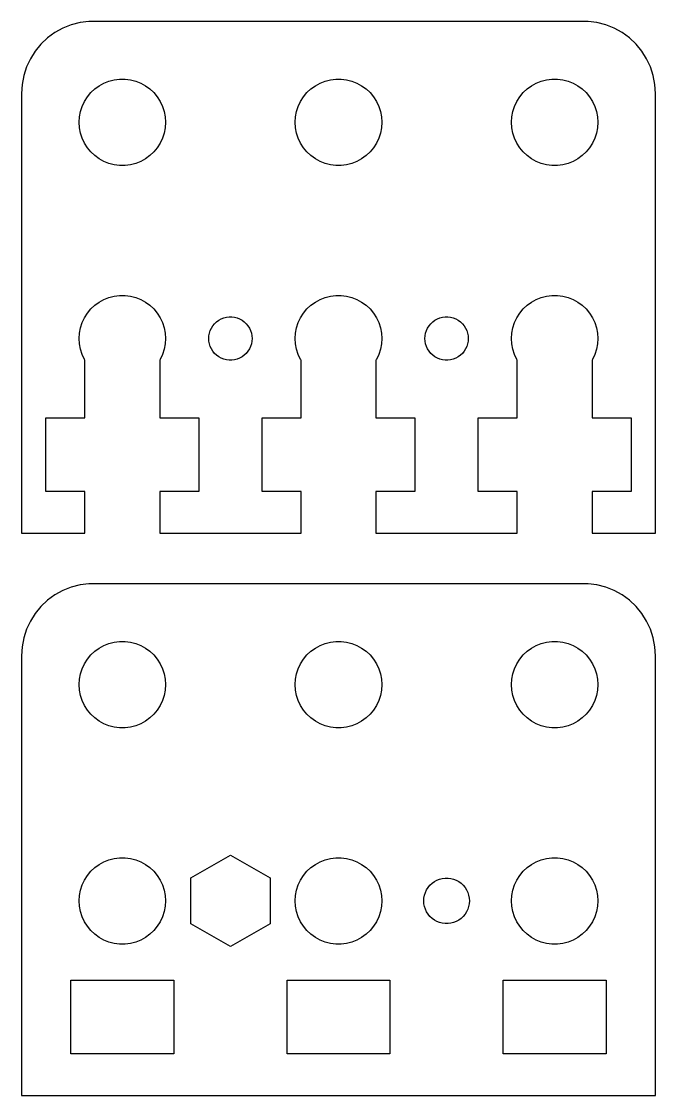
# Model space of a CAD drawing. Header units: metres. Extents: x -22 to 22, y 0 to 152.
# Drawn here: x -22 to 22, y 0 to 74.5 of the extents above; entities that cross this region are included whole.
import ezdxf

# ---------------------------------------------------------------- set-up
doc = ezdxf.new("R2010")
doc.units = ezdxf.units.M

msp = doc.modelspace()

# ---------------------------------------------------------------- linework, layer by layer
for p, q in [((-19.1289, 74.0241), (-19.6791, 73.7216)), ((-18.5451, 74.2553), (-19.1289, 74.0241)), ((-17.9369, 74.4114), (-18.5451, 74.2553)), ((-17.3139, 74.4901), (-17.9369, 74.4114)), ((17.3139, 74.4901), (-17.3139, 74.4901)), ((17.9369, 74.4114), (17.3139, 74.4901)), ((18.5451, 74.2553), (17.9369, 74.4114)), ((19.1289, 74.0241), (18.5451, 74.2553)), ((19.6791, 73.7216), (19.1289, 74.0241)), ((-20.1871, 73.3526), (-20.6448, 72.9227)), ((-19.6791, 73.7216), (-20.1871, 73.3526)), ((20.1871, 73.3526), (19.6791, 73.7216)), ((20.6448, 72.9227), (20.1871, 73.3526)), ((-21.0451, 72.4389), (-21.3815, 71.9088)), ((-20.6448, 72.9227), (-21.0451, 72.4389)), ((21.0451, 72.4389), (20.6448, 72.9227)), ((21.3815, 71.9088), (21.0451, 72.4389)), ((-21.3815, 71.9088), (-21.6489, 71.3406)), ((21.6489, 71.3406), (21.3815, 71.9088)), ((-21.6489, 71.3406), (-21.8429, 70.7434)), ((21.8429, 70.7434), (21.6489, 71.3406)), ((-21.9606, 70.1267), (-22, 69.5)), ((-21.8429, 70.7434), (-21.9606, 70.1267)), ((-16.9123, 69.8115), (-16.6075, 70.033)), ((-16.6075, 70.033), (-16.2773, 70.2145)), ((-16.2773, 70.2145), (-15.927, 70.3532)), ((-15.927, 70.3532), (-15.5621, 70.4469)), ((-15.5621, 70.4469), (-15.1884, 70.4941)), ((-15.1884, 70.4941), (-14.8116, 70.4941)), ((-14.8116, 70.4941), (-14.4379, 70.4469)), ((-14.4379, 70.4469), (-14.0729, 70.3532)), ((-14.0729, 70.3532), (-13.7227, 70.2145)), ((-13.7227, 70.2145), (-13.3925, 70.033)), ((-13.3925, 70.033), (-13.0877, 69.8115)), ((-1.91226, 69.8115), (-1.60747, 70.033)), ((-1.60747, 70.033), (-1.27733, 70.2145)), ((-1.27733, 70.2145), (-0.92705, 70.3532)), ((-0.92705, 70.3532), (-0.56213, 70.4469)), ((-0.56213, 70.4469), (-0.18837, 70.4941)), ((-0.18837, 70.4941), (0.18837, 70.4941)), ((0.18837, 70.4941), (0.56213, 70.4469)), ((0.56213, 70.4469), (0.92705, 70.3532)), ((0.92705, 70.3532), (1.27733, 70.2145)), ((1.27733, 70.2145), (1.60747, 70.033)), ((1.60747, 70.033), (1.91226, 69.8115)), ((13.0877, 69.8115), (13.3925, 70.033)), ((13.3925, 70.033), (13.7227, 70.2145)), ((13.7227, 70.2145), (14.0729, 70.3532)), ((14.0729, 70.3532), (14.4379, 70.4469)), ((14.4379, 70.4469), (14.8116, 70.4941)), ((14.8116, 70.4941), (15.1884, 70.4941)), ((15.1884, 70.4941), (15.5621, 70.4469)), ((15.5621, 70.4469), (15.927, 70.3532)), ((15.927, 70.3532), (16.2773, 70.2145)), ((16.2773, 70.2145), (16.6075, 70.033)), ((16.6075, 70.033), (16.9123, 69.8115)), ((21.9606, 70.1267), (21.8429, 70.7434)), ((22, 69.5), (21.9606, 70.1267)), ((-22, 69.5), (-22, 39)), ((-17.427, 69.2634), (-17.1869, 69.5536)), ((-17.1869, 69.5536), (-16.9123, 69.8115)), ((-13.0877, 69.8115), (-12.8131, 69.5536)), ((-12.8131, 69.5536), (-12.5729, 69.2634)), ((-2.42705, 69.2634), (-2.1869, 69.5536)), ((-2.1869, 69.5536), (-1.91226, 69.8115)), ((1.91226, 69.8115), (2.1869, 69.5536)), ((2.1869, 69.5536), (2.42705, 69.2634)), ((12.5729, 69.2634), (12.8131, 69.5536)), ((12.8131, 69.5536), (13.0877, 69.8115)), ((16.9123, 69.8115), (17.1869, 69.5536)), ((17.1869, 69.5536), (17.427, 69.2634)), ((22, 39), (22, 69.5)), ((-17.9057, 68.2461), (-17.7893, 68.6044)), ((-17.7893, 68.6044), (-17.6289, 68.9453)), ((-17.6289, 68.9453), (-17.427, 69.2634)), ((-12.5729, 69.2634), (-12.3711, 68.9453)), ((-12.3711, 68.9453), (-12.2107, 68.6044)), ((-12.2107, 68.6044), (-12.0942, 68.2461)), ((-2.90575, 68.2461), (-2.78932, 68.6044)), ((-2.78932, 68.6044), (-2.62891, 68.9453)), ((-2.62891, 68.9453), (-2.42705, 69.2634)), ((2.42705, 69.2634), (2.62891, 68.9453)), ((2.62891, 68.9453), (2.78932, 68.6044)), ((2.78932, 68.6044), (2.90575, 68.2461)), ((12.0942, 68.2461), (12.2107, 68.6044)), ((12.2107, 68.6044), (12.3711, 68.9453)), ((12.3711, 68.9453), (12.5729, 69.2634)), ((17.427, 69.2634), (17.6289, 68.9453)), ((17.6289, 68.9453), (17.7893, 68.6044)), ((17.7893, 68.6044), (17.9057, 68.2461)), ((-18, 67.5), (-17.9763, 67.876)), ((-17.9763, 67.876), (-17.9057, 68.2461)), ((-12.0942, 68.2461), (-12.0237, 67.876)), ((-12.0237, 67.876), (-12, 67.5)), ((-3, 67.5), (-2.97633, 67.876)), ((-2.97633, 67.876), (-2.90575, 68.2461)), ((2.90575, 68.2461), (2.97633, 67.876)), ((2.97633, 67.876), (3, 67.5)), ((12, 67.5), (12.0237, 67.876)), ((12.0237, 67.876), (12.0942, 68.2461)), ((17.9057, 68.2461), (17.9763, 67.876)), ((17.9763, 67.876), (18, 67.5)), ((-17.9763, 67.124), (-18, 67.5)), ((-17.9057, 66.7539), (-17.9763, 67.124)), ((-12.0237, 67.124), (-12.0942, 66.7539)), ((-12, 67.5), (-12.0237, 67.124)), ((-2.97633, 67.124), (-3, 67.5)), ((-2.90575, 66.7539), (-2.97633, 67.124)), ((2.97633, 67.124), (2.90575, 66.7539)), ((3, 67.5), (2.97633, 67.124)), ((12.0237, 67.124), (12, 67.5)), ((12.0942, 66.7539), (12.0237, 67.124)), ((17.9763, 67.124), (17.9057, 66.7539)), ((18, 67.5), (17.9763, 67.124)), ((-17.7893, 66.3956), (-17.9057, 66.7539)), ((-17.6289, 66.0547), (-17.7893, 66.3956)), ((-12.2107, 66.3956), (-12.3711, 66.0547)), ((-12.0942, 66.7539), (-12.2107, 66.3956)), ((-2.78932, 66.3956), (-2.90575, 66.7539)), ((-2.62891, 66.0547), (-2.78932, 66.3956)), ((2.78932, 66.3956), (2.62891, 66.0547)), ((2.90575, 66.7539), (2.78932, 66.3956)), ((12.2107, 66.3956), (12.0942, 66.7539)), ((12.3711, 66.0547), (12.2107, 66.3956)), ((17.7893, 66.3956), (17.6289, 66.0547)), ((17.9057, 66.7539), (17.7893, 66.3956)), ((-17.427, 65.7366), (-17.6289, 66.0547)), ((-17.1869, 65.4464), (-17.427, 65.7366)), ((-12.5729, 65.7366), (-12.8131, 65.4464)), ((-12.3711, 66.0547), (-12.5729, 65.7366)), ((-2.42705, 65.7366), (-2.62891, 66.0547)), ((-2.1869, 65.4464), (-2.42705, 65.7366)), ((2.42705, 65.7366), (2.1869, 65.4464)), ((2.62891, 66.0547), (2.42705, 65.7366)), ((12.5729, 65.7366), (12.3711, 66.0547)), ((12.8131, 65.4464), (12.5729, 65.7366)), ((17.427, 65.7366), (17.1869, 65.4464)), ((17.6289, 66.0547), (17.427, 65.7366)), ((-16.9123, 65.1884), (-17.1869, 65.4464)), ((-16.6075, 64.967), (-16.9123, 65.1884)), ((-16.2773, 64.7855), (-16.6075, 64.967)), ((-13.3925, 64.967), (-13.7227, 64.7855)), ((-13.0877, 65.1884), (-13.3925, 64.967)), ((-12.8131, 65.4464), (-13.0877, 65.1884)), ((-1.91226, 65.1884), (-2.1869, 65.4464)), ((-1.60747, 64.967), (-1.91226, 65.1884)), ((-1.27733, 64.7855), (-1.60747, 64.967)), ((1.60747, 64.967), (1.27733, 64.7855)), ((1.91226, 65.1884), (1.60747, 64.967)), ((2.1869, 65.4464), (1.91226, 65.1884)), ((13.0877, 65.1884), (12.8131, 65.4464)), ((13.3925, 64.967), (13.0877, 65.1884)), ((13.7227, 64.7855), (13.3925, 64.967)), ((16.6075, 64.967), (16.2773, 64.7855)), ((16.9123, 65.1884), (16.6075, 64.967)), ((17.1869, 65.4464), (16.9123, 65.1884)), ((-15.927, 64.6468), (-16.2773, 64.7855)), ((-15.5621, 64.5531), (-15.927, 64.6468)), ((-15.1884, 64.5059), (-15.5621, 64.5531)), ((-14.8116, 64.5059), (-15.1884, 64.5059)), ((-14.4379, 64.5531), (-14.8116, 64.5059)), ((-14.0729, 64.6468), (-14.4379, 64.5531)), ((-13.7227, 64.7855), (-14.0729, 64.6468)), ((-0.92705, 64.6468), (-1.27733, 64.7855)), ((-0.56213, 64.5531), (-0.92705, 64.6468)), ((-0.18837, 64.5059), (-0.56213, 64.5531)), ((0.18837, 64.5059), (-0.18837, 64.5059)), ((0.56213, 64.5531), (0.18837, 64.5059)), ((0.92705, 64.6468), (0.56213, 64.5531)), ((1.27733, 64.7855), (0.92705, 64.6468)), ((14.0729, 64.6468), (13.7227, 64.7855)), ((14.4379, 64.5531), (14.0729, 64.6468)), ((14.8116, 64.5059), (14.4379, 64.5531)), ((15.1884, 64.5059), (14.8116, 64.5059)), ((15.5621, 64.5531), (15.1884, 64.5059)), ((15.927, 64.6468), (15.5621, 64.5531)), ((16.2773, 64.7855), (15.927, 64.6468)), ((-16.6075, 55.033), (-16.2773, 55.2145)), ((-16.2773, 55.2145), (-15.927, 55.3532)), ((-15.927, 55.3532), (-15.5621, 55.4469)), ((-15.5621, 55.4469), (-15.1884, 55.4941)), ((-15.1884, 55.4941), (-14.8116, 55.4941)), ((-14.8116, 55.4941), (-14.4379, 55.4469)), ((-14.4379, 55.4469), (-14.0729, 55.3532)), ((-14.0729, 55.3532), (-13.7227, 55.2145)), ((-13.7227, 55.2145), (-13.3925, 55.033)), ((-1.60747, 55.033), (-1.27733, 55.2145)), ((-1.27733, 55.2145), (-0.92705, 55.3532)), ((-0.92705, 55.3532), (-0.56213, 55.4469)), ((-0.56213, 55.4469), (-0.18837, 55.4941)), ((-0.18837, 55.4941), (0.18837, 55.4941)), ((0.18837, 55.4941), (0.56213, 55.4469)), ((0.56213, 55.4469), (0.92705, 55.3532)), ((0.92705, 55.3532), (1.27733, 55.2145)), ((1.27733, 55.2145), (1.60747, 55.033)), ((13.3925, 55.033), (13.7227, 55.2145)), ((13.7227, 55.2145), (14.0729, 55.3532)), ((14.0729, 55.3532), (14.4379, 55.4469)), ((14.4379, 55.4469), (14.8116, 55.4941)), ((14.8116, 55.4941), (15.1884, 55.4941)), ((15.1884, 55.4941), (15.5621, 55.4469)), ((15.5621, 55.4469), (15.927, 55.3532)), ((15.927, 55.3532), (16.2773, 55.2145)), ((16.2773, 55.2145), (16.6075, 55.033)), ((-17.427, 54.2634), (-17.1869, 54.5536)), ((-17.1869, 54.5536), (-16.9123, 54.8115)), ((-16.9123, 54.8115), (-16.6075, 55.033)), ((-13.3925, 55.033), (-13.0877, 54.8115)), ((-13.0877, 54.8115), (-12.8131, 54.5536)), ((-12.8131, 54.5536), (-12.5729, 54.2634)), ((-2.42705, 54.2634), (-2.1869, 54.5536)), ((-2.1869, 54.5536), (-1.91226, 54.8115)), ((-1.91226, 54.8115), (-1.60747, 55.033)), ((1.60747, 55.033), (1.91226, 54.8115)), ((1.91226, 54.8115), (2.1869, 54.5536)), ((2.1869, 54.5536), (2.42705, 54.2634)), ((12.5729, 54.2634), (12.8131, 54.5536)), ((12.8131, 54.5536), (13.0877, 54.8115)), ((13.0877, 54.8115), (13.3925, 55.033)), ((16.6075, 55.033), (16.9123, 54.8115)), ((16.9123, 54.8115), (17.1869, 54.5536)), ((17.1869, 54.5536), (17.427, 54.2634)), ((-17.7893, 53.6044), (-17.6289, 53.9453)), ((-17.6289, 53.9453), (-17.427, 54.2634)), ((-12.5729, 54.2634), (-12.3711, 53.9453)), ((-12.3711, 53.9453), (-12.2107, 53.6044)), ((-8.59344, 53.5268), (-8.45613, 53.6558)), ((-8.45613, 53.6558), (-8.30373, 53.7665)), ((-8.30373, 53.7665), (-8.13866, 53.8572)), ((-8.13866, 53.8572), (-7.96352, 53.9266)), ((-7.96352, 53.9266), (-7.78107, 53.9734)), ((-7.78107, 53.9734), (-7.59418, 53.997)), ((-7.59418, 53.997), (-7.40581, 53.997)), ((-7.40581, 53.997), (-7.21892, 53.9734)), ((-7.21892, 53.9734), (-7.03647, 53.9266)), ((-7.03647, 53.9266), (-6.86133, 53.8572)), ((-6.86133, 53.8572), (-6.69626, 53.7665)), ((-6.69626, 53.7665), (-6.54385, 53.6558)), ((-6.54385, 53.6558), (-6.40654, 53.5268)), ((-2.78932, 53.6044), (-2.62891, 53.9453)), ((-2.62891, 53.9453), (-2.42705, 54.2634)), ((2.42705, 54.2634), (2.62891, 53.9453)), ((2.62891, 53.9453), (2.78932, 53.6044)), ((6.40654, 53.5268), (6.54385, 53.6558)), ((6.54385, 53.6558), (6.69626, 53.7665)), ((6.69626, 53.7665), (6.86133, 53.8572)), ((6.86133, 53.8572), (7.03647, 53.9266)), ((7.03647, 53.9266), (7.21892, 53.9734)), ((7.21892, 53.9734), (7.40581, 53.997)), ((7.40581, 53.997), (7.59418, 53.997)), ((7.59418, 53.997), (7.78107, 53.9734)), ((7.78107, 53.9734), (7.96352, 53.9266)), ((7.96352, 53.9266), (8.13866, 53.8572)), ((8.13866, 53.8572), (8.30373, 53.7665)), ((8.30373, 53.7665), (8.45613, 53.6558)), ((8.45613, 53.6558), (8.59344, 53.5268)), ((12.2107, 53.6044), (12.3711, 53.9453)), ((12.3711, 53.9453), (12.5729, 54.2634)), ((17.427, 54.2634), (17.6289, 53.9453)), ((17.6289, 53.9453), (17.7893, 53.6044)), ((-17.9763, 52.876), (-17.9057, 53.2461)), ((-17.9057, 53.2461), (-17.7893, 53.6044)), ((-12.2107, 53.6044), (-12.0942, 53.2461)), ((-12.0942, 53.2461), (-12.0237, 52.876)), ((-8.95287, 52.873), (-8.89465, 53.0522)), ((-8.89465, 53.0522), (-8.81445, 53.2226)), ((-8.81445, 53.2226), (-8.71352, 53.3817)), ((-8.71352, 53.3817), (-8.59344, 53.5268)), ((-6.40654, 53.5268), (-6.28647, 53.3817)), ((-6.28647, 53.3817), (-6.18553, 53.2226)), ((-6.18553, 53.2226), (-6.10533, 53.0522)), ((-6.10533, 53.0522), (-6.04712, 52.873)), ((-2.97633, 52.876), (-2.90575, 53.2461)), ((-2.90575, 53.2461), (-2.78932, 53.6044)), ((2.78932, 53.6044), (2.90575, 53.2461)), ((2.90575, 53.2461), (2.97633, 52.876)), ((6.04712, 52.873), (6.10533, 53.0522)), ((6.10533, 53.0522), (6.18553, 53.2226)), ((6.18553, 53.2226), (6.28647, 53.3817)), ((6.28647, 53.3817), (6.40654, 53.5268)), ((8.59344, 53.5268), (8.71352, 53.3817)), ((8.71352, 53.3817), (8.81445, 53.2226)), ((8.81445, 53.2226), (8.89465, 53.0522)), ((8.89465, 53.0522), (8.95287, 52.873)), ((12.0237, 52.876), (12.0942, 53.2461)), ((12.0942, 53.2461), (12.2107, 53.6044)), ((17.7893, 53.6044), (17.9057, 53.2461)), ((17.9057, 53.2461), (17.9763, 52.876)), ((-18, 52.5), (-17.9763, 52.876)), ((-17.9763, 52.124), (-18, 52.5)), ((-12.0237, 52.876), (-12, 52.5)), ((-12, 52.5), (-12.0237, 52.124)), ((-9, 52.5), (-8.98816, 52.688)), ((-8.98816, 52.312), (-9, 52.5)), ((-8.98816, 52.688), (-8.95287, 52.873)), ((-8.95287, 52.127), (-8.98816, 52.312)), ((-6.04712, 52.873), (-6.01183, 52.688)), ((-6.01183, 52.312), (-6.04712, 52.127)), ((-6.01183, 52.688), (-6, 52.5)), ((-6, 52.5), (-6.01183, 52.312)), ((-3, 52.5), (-2.97633, 52.876)), ((-2.97633, 52.124), (-3, 52.5)), ((2.97633, 52.876), (3, 52.5)), ((3, 52.5), (2.97633, 52.124)), ((6, 52.5), (6.01183, 52.688)), ((6.01183, 52.312), (6, 52.5)), ((6.01183, 52.688), (6.04712, 52.873)), ((6.04712, 52.127), (6.01183, 52.312)), ((8.95287, 52.873), (8.98816, 52.688)), ((8.98816, 52.312), (8.95287, 52.127)), ((8.98816, 52.688), (9, 52.5)), ((9, 52.5), (8.98816, 52.312)), ((12, 52.5), (12.0237, 52.876)), ((12.0237, 52.124), (12, 52.5)), ((17.9763, 52.876), (18, 52.5)), ((18, 52.5), (17.9763, 52.124)), ((-17.9057, 51.7539), (-17.9763, 52.124)), ((-17.7893, 51.3956), (-17.9057, 51.7539)), ((-12.0942, 51.7539), (-12.2107, 51.3956)), ((-12.0237, 52.124), (-12.0942, 51.7539)), ((-8.89465, 51.9478), (-8.95287, 52.127)), ((-8.81445, 51.7774), (-8.89465, 51.9478)), ((-8.71352, 51.6183), (-8.81445, 51.7774)), ((-8.59344, 51.4732), (-8.71352, 51.6183)), ((-8.45613, 51.3442), (-8.59344, 51.4732)), ((-6.40654, 51.4732), (-6.54385, 51.3442)), ((-6.28647, 51.6183), (-6.40654, 51.4732)), ((-6.18553, 51.7774), (-6.28647, 51.6183)), ((-6.10533, 51.9478), (-6.18553, 51.7774)), ((-6.04712, 52.127), (-6.10533, 51.9478)), ((-2.90575, 51.7539), (-2.97633, 52.124)), ((-2.78932, 51.3956), (-2.90575, 51.7539)), ((2.90575, 51.7539), (2.78932, 51.3956)), ((2.97633, 52.124), (2.90575, 51.7539)), ((6.10533, 51.9478), (6.04712, 52.127)), ((6.18553, 51.7774), (6.10533, 51.9478)), ((6.28647, 51.6183), (6.18553, 51.7774)), ((6.40654, 51.4732), (6.28647, 51.6183)), ((6.54385, 51.3442), (6.40654, 51.4732)), ((8.59344, 51.4732), (8.45613, 51.3442)), ((8.71352, 51.6183), (8.59344, 51.4732)), ((8.81445, 51.7774), (8.71352, 51.6183)), ((8.89465, 51.9478), (8.81445, 51.7774)), ((8.95287, 52.127), (8.89465, 51.9478)), ((12.0942, 51.7539), (12.0237, 52.124)), ((12.2107, 51.3956), (12.0942, 51.7539)), ((17.9057, 51.7539), (17.7893, 51.3956)), ((17.9763, 52.124), (17.9057, 51.7539)), ((-17.6289, 51.0547), (-17.7893, 51.3956)), ((-17.5942, 51), (-17.6289, 51.0547)), ((-17.5942, 47), (-17.5942, 51)), ((-12.3711, 51.0547), (-12.4058, 51)), ((-12.4058, 51), (-12.4058, 47)), ((-12.2107, 51.3956), (-12.3711, 51.0547)), ((-8.30373, 51.2335), (-8.45613, 51.3442)), ((-8.13866, 51.1427), (-8.30373, 51.2335)), ((-7.96352, 51.0734), (-8.13866, 51.1427)), ((-7.78107, 51.0266), (-7.96352, 51.0734)), ((-7.59418, 51.0029), (-7.78107, 51.0266)), ((-7.40581, 51.0029), (-7.59418, 51.0029)), ((-7.21892, 51.0266), (-7.40581, 51.0029)), ((-7.03647, 51.0734), (-7.21892, 51.0266)), ((-6.86133, 51.1427), (-7.03647, 51.0734)), ((-6.69626, 51.2335), (-6.86133, 51.1427)), ((-6.54385, 51.3442), (-6.69626, 51.2335)), ((-2.62891, 51.0547), (-2.78932, 51.3956)), ((-2.59418, 51), (-2.62891, 51.0547)), ((-2.59418, 47), (-2.59418, 51)), ((2.62891, 51.0547), (2.59418, 51)), ((2.59418, 51), (2.59418, 47)), ((2.78932, 51.3956), (2.62891, 51.0547)), ((6.69626, 51.2335), (6.54385, 51.3442)), ((6.86133, 51.1427), (6.69626, 51.2335)), ((7.03647, 51.0734), (6.86133, 51.1427)), ((7.21892, 51.0266), (7.03647, 51.0734)), ((7.40581, 51.0029), (7.21892, 51.0266)), ((7.59418, 51.0029), (7.40581, 51.0029)), ((7.78107, 51.0266), (7.59418, 51.0029)), ((7.96352, 51.0734), (7.78107, 51.0266)), ((8.13866, 51.1427), (7.96352, 51.0734)), ((8.30373, 51.2335), (8.13866, 51.1427)), ((8.45613, 51.3442), (8.30373, 51.2335)), ((12.3711, 51.0547), (12.2107, 51.3956)), ((12.4058, 51), (12.3711, 51.0547)), ((12.4058, 47), (12.4058, 51)), ((17.6289, 51.0547), (17.5942, 51)), ((17.5942, 51), (17.5942, 47)), ((17.7893, 51.3956), (17.6289, 51.0547)), ((-20.304, 41.9), (-20.304, 47)), ((-20.304, 47), (-17.5942, 47)), ((-12.4058, 47), (-9.69603, 47)), ((-9.69603, 47), (-9.69603, 41.9)), ((-5.30396, 41.9), (-5.30396, 47)), ((-5.30396, 47), (-2.59418, 47)), ((2.59418, 47), (5.30396, 47)), ((5.30396, 47), (5.30396, 41.9)), ((9.69603, 41.9), (9.69603, 47)), ((9.69603, 47), (12.4058, 47)), ((17.5942, 47), (20.304, 47)), ((20.304, 47), (20.304, 41.9)), ((-17.5942, 41.9), (-20.304, 41.9)), ((-17.5942, 39), (-17.5942, 41.9)), ((-9.69603, 41.9), (-12.4058, 41.9)), ((-12.4058, 41.9), (-12.4058, 39)), ((-2.59418, 41.9), (-5.30396, 41.9)), ((-2.59418, 39), (-2.59418, 41.9)), ((5.30396, 41.9), (2.59418, 41.9)), ((2.59418, 41.9), (2.59418, 39)), ((12.4058, 41.9), (9.69603, 41.9)), ((12.4058, 39), (12.4058, 41.9)), ((20.304, 41.9), (17.5942, 41.9)), ((17.5942, 41.9), (17.5942, 39)), ((-22, 39), (-17.5942, 39)), ((-12.4058, 39), (-2.59418, 39)), ((2.59418, 39), (12.4058, 39)), ((17.5942, 39), (22, 39)), ((-19.1289, 35.0241), (-19.6791, 34.7216)), ((-18.5451, 35.2553), (-19.1289, 35.0241)), ((-17.9369, 35.4114), (-18.5451, 35.2553)), ((-17.3139, 35.4901), (-17.9369, 35.4114)), ((17.3139, 35.4901), (-17.3139, 35.4901)), ((17.9369, 35.4114), (17.3139, 35.4901)), ((18.5451, 35.2553), (17.9369, 35.4114)), ((19.1289, 35.0241), (18.5451, 35.2553)), ((19.6791, 34.7216), (19.1289, 35.0241)), ((-20.1871, 34.3526), (-20.6448, 33.9227)), ((-19.6791, 34.7216), (-20.1871, 34.3526)), ((20.1871, 34.3526), (19.6791, 34.7216)), ((20.6448, 33.9227), (20.1871, 34.3526)), ((-20.6448, 33.9227), (-21.0451, 33.4389)), ((21.0451, 33.4389), (20.6448, 33.9227)), ((-21.3815, 32.9088), (-21.6489, 32.3406)), ((-21.0451, 33.4389), (-21.3815, 32.9088)), ((21.3815, 32.9088), (21.0451, 33.4389)), ((21.6489, 32.3406), (21.3815, 32.9088)), ((-21.6489, 32.3406), (-21.8429, 31.7434)), ((21.8429, 31.7434), (21.6489, 32.3406)), ((-21.8429, 31.7434), (-21.9606, 31.1267)), ((-16.2773, 31.2145), (-15.927, 31.3532)), ((-15.927, 31.3532), (-15.5621, 31.4469)), ((-15.5621, 31.4469), (-15.1884, 31.4941)), ((-15.1884, 31.4941), (-14.8116, 31.4941)), ((-14.8116, 31.4941), (-14.4379, 31.4469)), ((-14.4379, 31.4469), (-14.0729, 31.3532)), ((-14.0729, 31.3532), (-13.7227, 31.2145)), ((-1.27733, 31.2145), (-0.92705, 31.3532)), ((-0.92705, 31.3532), (-0.56213, 31.4469)), ((-0.56213, 31.4469), (-0.18837, 31.4941)), ((-0.18837, 31.4941), (0.18837, 31.4941)), ((0.18837, 31.4941), (0.56213, 31.4469)), ((0.56213, 31.4469), (0.92705, 31.3532)), ((0.92705, 31.3532), (1.27733, 31.2145)), ((13.7227, 31.2145), (14.0729, 31.3532)), ((14.0729, 31.3532), (14.4379, 31.4469)), ((14.4379, 31.4469), (14.8116, 31.4941)), ((14.8116, 31.4941), (15.1884, 31.4941)), ((15.1884, 31.4941), (15.5621, 31.4469)), ((15.5621, 31.4469), (15.927, 31.3532)), ((15.927, 31.3532), (16.2773, 31.2145)), ((21.9606, 31.1267), (21.8429, 31.7434)), ((-21.9606, 31.1267), (-22, 30.5)), ((-17.427, 30.2634), (-17.1869, 30.5536)), ((-17.1869, 30.5536), (-16.9123, 30.8115)), ((-16.9123, 30.8115), (-16.6075, 31.033)), ((-16.6075, 31.033), (-16.2773, 31.2145)), ((-13.7227, 31.2145), (-13.3925, 31.033)), ((-13.3925, 31.033), (-13.0877, 30.8115)), ((-13.0877, 30.8115), (-12.8131, 30.5536)), ((-12.8131, 30.5536), (-12.5729, 30.2634)), ((-2.42705, 30.2634), (-2.1869, 30.5536)), ((-2.1869, 30.5536), (-1.91226, 30.8115)), ((-1.91226, 30.8115), (-1.60747, 31.033)), ((-1.60747, 31.033), (-1.27733, 31.2145)), ((1.27733, 31.2145), (1.60747, 31.033)), ((1.60747, 31.033), (1.91226, 30.8115)), ((1.91226, 30.8115), (2.1869, 30.5536)), ((2.1869, 30.5536), (2.42705, 30.2634)), ((12.5729, 30.2634), (12.8131, 30.5536)), ((12.8131, 30.5536), (13.0877, 30.8115)), ((13.0877, 30.8115), (13.3925, 31.033)), ((13.3925, 31.033), (13.7227, 31.2145)), ((16.2773, 31.2145), (16.6075, 31.033)), ((16.6075, 31.033), (16.9123, 30.8115)), ((16.9123, 30.8115), (17.1869, 30.5536)), ((17.1869, 30.5536), (17.427, 30.2634)), ((22, 30.5), (21.9606, 31.1267)), ((-22, 30.5), (-22, 0)), ((-17.7893, 29.6044), (-17.6289, 29.9453)), ((-17.6289, 29.9453), (-17.427, 30.2634)), ((-12.5729, 30.2634), (-12.3711, 29.9453)), ((-12.3711, 29.9453), (-12.2107, 29.6044)), ((-2.78932, 29.6044), (-2.62891, 29.9453)), ((-2.62891, 29.9453), (-2.42705, 30.2634)), ((2.42705, 30.2634), (2.62891, 29.9453)), ((2.62891, 29.9453), (2.78932, 29.6044)), ((12.2107, 29.6044), (12.3711, 29.9453)), ((12.3711, 29.9453), (12.5729, 30.2634)), ((17.427, 30.2634), (17.6289, 29.9453)), ((17.6289, 29.9453), (17.7893, 29.6044)), ((22, 0), (22, 30.5)), ((-17.9763, 28.876), (-17.9057, 29.2461)), ((-17.9057, 29.2461), (-17.7893, 29.6044)), ((-12.2107, 29.6044), (-12.0942, 29.2461)), ((-12.0942, 29.2461), (-12.0237, 28.876)), ((-2.97633, 28.876), (-2.90575, 29.2461)), ((-2.90575, 29.2461), (-2.78932, 29.6044)), ((2.78932, 29.6044), (2.90575, 29.2461)), ((2.90575, 29.2461), (2.97633, 28.876)), ((12.0237, 28.876), (12.0942, 29.2461)), ((12.0942, 29.2461), (12.2107, 29.6044)), ((17.7893, 29.6044), (17.9057, 29.2461)), ((17.9057, 29.2461), (17.9763, 28.876)), ((-18, 28.5), (-17.9763, 28.876)), ((-17.9763, 28.124), (-18, 28.5)), ((-12.0237, 28.876), (-12, 28.5)), ((-12, 28.5), (-12.0237, 28.124)), ((-3, 28.5), (-2.97633, 28.876)), ((-2.97633, 28.124), (-3, 28.5)), ((2.97633, 28.876), (3, 28.5)), ((3, 28.5), (2.97633, 28.124)), ((12, 28.5), (12.0237, 28.876)), ((12.0237, 28.124), (12, 28.5)), ((17.9763, 28.876), (18, 28.5)), ((18, 28.5), (17.9763, 28.124)), ((-17.9057, 27.7539), (-17.9763, 28.124)), ((-17.7893, 27.3956), (-17.9057, 27.7539)), ((-12.0942, 27.7539), (-12.2107, 27.3956)), ((-12.0237, 28.124), (-12.0942, 27.7539)), ((-2.90575, 27.7539), (-2.97633, 28.124)), ((-2.78932, 27.3956), (-2.90575, 27.7539)), ((2.90575, 27.7539), (2.78932, 27.3956)), ((2.97633, 28.124), (2.90575, 27.7539)), ((12.0942, 27.7539), (12.0237, 28.124)), ((12.2107, 27.3956), (12.0942, 27.7539)), ((17.9057, 27.7539), (17.7893, 27.3956)), ((17.9763, 28.124), (17.9057, 27.7539)), ((-17.6289, 27.0547), (-17.7893, 27.3956)), ((-17.427, 26.7366), (-17.6289, 27.0547)), ((-12.3711, 27.0547), (-12.5729, 26.7366)), ((-12.2107, 27.3956), (-12.3711, 27.0547)), ((-2.62891, 27.0547), (-2.78932, 27.3956)), ((-2.42705, 26.7366), (-2.62891, 27.0547)), ((2.62891, 27.0547), (2.42705, 26.7366)), ((2.78932, 27.3956), (2.62891, 27.0547)), ((12.3711, 27.0547), (12.2107, 27.3956)), ((12.5729, 26.7366), (12.3711, 27.0547)), ((17.6289, 27.0547), (17.427, 26.7366)), ((17.7893, 27.3956), (17.6289, 27.0547)), ((-17.1869, 26.4464), (-17.427, 26.7366)), ((-16.9123, 26.1884), (-17.1869, 26.4464)), ((-16.6075, 25.967), (-16.9123, 26.1884)), ((-13.0877, 26.1884), (-13.3925, 25.967)), ((-12.8131, 26.4464), (-13.0877, 26.1884)), ((-12.5729, 26.7366), (-12.8131, 26.4464)), ((-2.1869, 26.4464), (-2.42705, 26.7366)), ((-1.91226, 26.1884), (-2.1869, 26.4464)), ((-1.60747, 25.967), (-1.91226, 26.1884)), ((1.91226, 26.1884), (1.60747, 25.967)), ((2.1869, 26.4464), (1.91226, 26.1884)), ((2.42705, 26.7366), (2.1869, 26.4464)), ((12.8131, 26.4464), (12.5729, 26.7366)), ((13.0877, 26.1884), (12.8131, 26.4464)), ((13.3925, 25.967), (13.0877, 26.1884)), ((16.9123, 26.1884), (16.6075, 25.967)), ((17.1869, 26.4464), (16.9123, 26.1884)), ((17.427, 26.7366), (17.1869, 26.4464)), ((-16.2773, 25.7855), (-16.6075, 25.967)), ((-15.927, 25.6468), (-16.2773, 25.7855)), ((-15.5621, 25.5531), (-15.927, 25.6468)), ((-15.1884, 25.5059), (-15.5621, 25.5531)), ((-14.8116, 25.5059), (-15.1884, 25.5059)), ((-14.4379, 25.5531), (-14.8116, 25.5059)), ((-14.0729, 25.6468), (-14.4379, 25.5531)), ((-13.7227, 25.7855), (-14.0729, 25.6468)), ((-13.3925, 25.967), (-13.7227, 25.7855)), ((-1.27733, 25.7855), (-1.60747, 25.967)), ((-0.92705, 25.6468), (-1.27733, 25.7855)), ((-0.56213, 25.5531), (-0.92705, 25.6468)), ((-0.18837, 25.5059), (-0.56213, 25.5531)), ((0.18837, 25.5059), (-0.18837, 25.5059)), ((0.56213, 25.5531), (0.18837, 25.5059)), ((0.92705, 25.6468), (0.56213, 25.5531)), ((1.27733, 25.7855), (0.92705, 25.6468)), ((1.60747, 25.967), (1.27733, 25.7855)), ((13.7227, 25.7855), (13.3925, 25.967)), ((14.0729, 25.6468), (13.7227, 25.7855)), ((14.4379, 25.5531), (14.0729, 25.6468)), ((14.8116, 25.5059), (14.4379, 25.5531)), ((15.1884, 25.5059), (14.8116, 25.5059)), ((15.5621, 25.5531), (15.1884, 25.5059)), ((15.927, 25.6468), (15.5621, 25.5531)), ((16.2773, 25.7855), (15.927, 25.6468)), ((16.6075, 25.967), (16.2773, 25.7855)), ((-15.927, 16.3532), (-15.5621, 16.4469)), ((-15.5621, 16.4469), (-15.1884, 16.4941)), ((-15.1884, 16.4941), (-14.8116, 16.4941)), ((-14.8116, 16.4941), (-14.4379, 16.4469)), ((-14.4379, 16.4469), (-14.0729, 16.3532)), ((-10.2483, 15.0867), (-7.49998, 16.6735)), ((-7.49998, 16.6735), (-4.75166, 15.0867)), ((-0.92705, 16.3532), (-0.56213, 16.4469)), ((-0.56213, 16.4469), (-0.18837, 16.4941)), ((-0.18837, 16.4941), (0.18837, 16.4941)), ((0.18837, 16.4941), (0.56213, 16.4469)), ((0.56213, 16.4469), (0.92705, 16.3532)), ((14.0729, 16.3532), (14.4379, 16.4469)), ((14.4379, 16.4469), (14.8116, 16.4941)), ((14.8116, 16.4941), (15.1884, 16.4941)), ((15.1884, 16.4941), (15.5621, 16.4469)), ((15.5621, 16.4469), (15.927, 16.3532)), ((-17.1869, 15.5536), (-16.9123, 15.8115)), ((-16.9123, 15.8115), (-16.6075, 16.033)), ((-16.6075, 16.033), (-16.2773, 16.2145)), ((-16.2773, 16.2145), (-15.927, 16.3532)), ((-14.0729, 16.3532), (-13.7227, 16.2145)), ((-13.7227, 16.2145), (-13.3925, 16.033)), ((-13.3925, 16.033), (-13.0877, 15.8115)), ((-13.0877, 15.8115), (-12.8131, 15.5536)), ((-2.1869, 15.5536), (-1.91226, 15.8115)), ((-1.91226, 15.8115), (-1.60747, 16.033)), ((-1.60747, 16.033), (-1.27733, 16.2145)), ((-1.27733, 16.2145), (-0.92705, 16.3532)), ((0.92705, 16.3532), (1.27733, 16.2145)), ((1.27733, 16.2145), (1.60747, 16.033)), ((1.60747, 16.033), (1.91226, 15.8115)), ((1.91226, 15.8115), (2.1869, 15.5536)), ((12.8131, 15.5536), (13.0877, 15.8115)), ((13.0877, 15.8115), (13.3925, 16.033)), ((13.3925, 16.033), (13.7227, 16.2145)), ((13.7227, 16.2145), (14.0729, 16.3532)), ((15.927, 16.3532), (16.2773, 16.2145)), ((16.2773, 16.2145), (16.6075, 16.033)), ((16.6075, 16.033), (16.9123, 15.8115)), ((16.9123, 15.8115), (17.1869, 15.5536)), ((-17.7893, 14.6044), (-17.6289, 14.9453)), ((-17.6289, 14.9453), (-17.427, 15.2634)), ((-17.427, 15.2634), (-17.1869, 15.5536)), ((-12.8131, 15.5536), (-12.5729, 15.2634)), ((-12.5729, 15.2634), (-12.3711, 14.9453)), ((-12.3711, 14.9453), (-12.2107, 14.6044)), ((-10.2483, 11.9133), (-10.2483, 15.0867)), ((-4.75166, 15.0867), (-4.75166, 11.9133)), ((-2.78932, 14.6044), (-2.62891, 14.9453)), ((-2.62891, 14.9453), (-2.42705, 15.2634)), ((-2.42705, 15.2634), (-2.1869, 15.5536)), ((2.1869, 15.5536), (2.42705, 15.2634)), ((2.42705, 15.2634), (2.62891, 14.9453)), ((2.62891, 14.9453), (2.78932, 14.6044)), ((6.65213, 14.836), (6.82626, 14.9317)), ((6.82626, 14.9317), (7.01102, 15.0049)), ((7.01102, 15.0049), (7.20349, 15.0543)), ((7.20349, 15.0543), (7.40063, 15.0792)), ((7.40063, 15.0792), (7.59935, 15.0792)), ((7.59935, 15.0792), (7.79649, 15.0543)), ((7.79649, 15.0543), (7.98897, 15.0049)), ((7.98897, 15.0049), (8.17372, 14.9317)), ((8.17372, 14.9317), (8.34785, 14.836)), ((12.2107, 14.6044), (12.3711, 14.9453)), ((12.3711, 14.9453), (12.5729, 15.2634)), ((12.5729, 15.2634), (12.8131, 15.5536)), ((17.1869, 15.5536), (17.427, 15.2634)), ((17.427, 15.2634), (17.6289, 14.9453)), ((17.6289, 14.9453), (17.7893, 14.6044)), ((-17.9763, 13.876), (-17.9057, 14.2461)), ((-17.9057, 14.2461), (-17.7893, 14.6044)), ((-12.2107, 14.6044), (-12.0942, 14.2461)), ((-12.0942, 14.2461), (-12.0237, 13.876)), ((-2.97633, 13.876), (-2.90575, 14.2461)), ((-2.90575, 14.2461), (-2.78932, 14.6044)), ((2.78932, 14.6044), (2.90575, 14.2461)), ((2.90575, 14.2461), (2.97633, 13.876)), ((6.02876, 14.0825), (6.11336, 14.2623)), ((6.11336, 14.2623), (6.21985, 14.4301)), ((6.21985, 14.4301), (6.34651, 14.5832)), ((6.34651, 14.5832), (6.49136, 14.7192)), ((6.49136, 14.7192), (6.65213, 14.836)), ((8.34785, 14.836), (8.50862, 14.7192)), ((8.50862, 14.7192), (8.65347, 14.5832)), ((8.65347, 14.5832), (8.78014, 14.4301)), ((8.78014, 14.4301), (8.88661, 14.2623)), ((8.88661, 14.2623), (8.97122, 14.0825)), ((12.0237, 13.876), (12.0942, 14.2461)), ((12.0942, 14.2461), (12.2107, 14.6044)), ((17.7893, 14.6044), (17.9057, 14.2461)), ((17.9057, 14.2461), (17.9763, 13.876)), ((-18, 13.5), (-17.9763, 13.876)), ((-17.9763, 13.124), (-18, 13.5)), ((-12.0237, 13.876), (-12, 13.5)), ((-12, 13.5), (-12.0237, 13.124)), ((-3, 13.5), (-2.97633, 13.876)), ((-2.97633, 13.124), (-3, 13.5)), ((2.97633, 13.876), (3, 13.5)), ((3, 13.5), (2.97633, 13.124)), ((5.91763, 13.5), (5.93011, 13.6983)), ((5.93011, 13.3017), (5.91763, 13.5)), ((5.93011, 13.6983), (5.96735, 13.8935)), ((5.96735, 13.8935), (6.02876, 14.0825)), ((8.97122, 14.0825), (9.03264, 13.8935)), ((9.03264, 13.8935), (9.06987, 13.6983)), ((9.06987, 13.6983), (9.08235, 13.5)), ((9.08235, 13.5), (9.06987, 13.3017)), ((12, 13.5), (12.0237, 13.876)), ((12.0237, 13.124), (12, 13.5)), ((17.9763, 13.876), (18, 13.5)), ((18, 13.5), (17.9763, 13.124)), ((-17.9057, 12.7539), (-17.9763, 13.124)), ((-17.7893, 12.3956), (-17.9057, 12.7539)), ((-12.0942, 12.7539), (-12.2107, 12.3956)), ((-12.0237, 13.124), (-12.0942, 12.7539)), ((-2.90575, 12.7539), (-2.97633, 13.124)), ((-2.78932, 12.3956), (-2.90575, 12.7539)), ((2.90575, 12.7539), (2.78932, 12.3956)), ((2.97633, 13.124), (2.90575, 12.7539)), ((5.96735, 13.1065), (5.93011, 13.3017)), ((6.02876, 12.9175), (5.96735, 13.1065)), ((6.11336, 12.7377), (6.02876, 12.9175)), ((6.21985, 12.5699), (6.11336, 12.7377)), ((8.88661, 12.7377), (8.78014, 12.5699)), ((8.97122, 12.9175), (8.88661, 12.7377)), ((9.03264, 13.1065), (8.97122, 12.9175)), ((9.06987, 13.3017), (9.03264, 13.1065)), ((12.0942, 12.7539), (12.0237, 13.124)), ((12.2107, 12.3956), (12.0942, 12.7539)), ((17.9057, 12.7539), (17.7893, 12.3956)), ((17.9763, 13.124), (17.9057, 12.7539)), ((-17.6289, 12.0547), (-17.7893, 12.3956)), ((-17.427, 11.7366), (-17.6289, 12.0547)), ((-12.3711, 12.0547), (-12.5729, 11.7366)), ((-12.2107, 12.3956), (-12.3711, 12.0547)), ((-2.62891, 12.0547), (-2.78932, 12.3956)), ((-2.42705, 11.7366), (-2.62891, 12.0547)), ((2.62891, 12.0547), (2.42705, 11.7366)), ((2.78932, 12.3956), (2.62891, 12.0547)), ((6.34651, 12.4168), (6.21985, 12.5699)), ((6.49136, 12.2808), (6.34651, 12.4168)), ((6.65213, 12.164), (6.49136, 12.2808)), ((6.82626, 12.0682), (6.65213, 12.164)), ((7.01102, 11.9951), (6.82626, 12.0682)), ((7.20349, 11.9457), (7.01102, 11.9951)), ((7.40063, 11.9208), (7.20349, 11.9457)), ((7.59935, 11.9208), (7.40063, 11.9208)), ((7.79649, 11.9457), (7.59935, 11.9208)), ((7.98897, 11.9951), (7.79649, 11.9457)), ((8.17372, 12.0682), (7.98897, 11.9951)), ((8.34785, 12.164), (8.17372, 12.0682)), ((8.50862, 12.2808), (8.34785, 12.164)), ((8.65347, 12.4168), (8.50862, 12.2808)), ((8.78014, 12.5699), (8.65347, 12.4168)), ((12.3711, 12.0547), (12.2107, 12.3956)), ((12.5729, 11.7366), (12.3711, 12.0547)), ((17.6289, 12.0547), (17.427, 11.7366)), ((17.7893, 12.3956), (17.6289, 12.0547)), ((-17.1869, 11.4464), (-17.427, 11.7366)), ((-16.9123, 11.1884), (-17.1869, 11.4464)), ((-16.6075, 10.967), (-16.9123, 11.1884)), ((-13.0877, 11.1884), (-13.3925, 10.967)), ((-12.8131, 11.4464), (-13.0877, 11.1884)), ((-12.5729, 11.7366), (-12.8131, 11.4464)), ((-7.5, 10.3265), (-10.2483, 11.9133)), ((-4.75166, 11.9133), (-7.5, 10.3265)), ((-2.1869, 11.4464), (-2.42705, 11.7366)), ((-1.91226, 11.1884), (-2.1869, 11.4464)), ((-1.60747, 10.967), (-1.91226, 11.1884)), ((1.91226, 11.1884), (1.60747, 10.967)), ((2.1869, 11.4464), (1.91226, 11.1884)), ((2.42705, 11.7366), (2.1869, 11.4464)), ((12.8131, 11.4464), (12.5729, 11.7366)), ((13.0877, 11.1884), (12.8131, 11.4464)), ((13.3925, 10.967), (13.0877, 11.1884)), ((16.9123, 11.1884), (16.6075, 10.967)), ((17.1869, 11.4464), (16.9123, 11.1884)), ((17.427, 11.7366), (17.1869, 11.4464)), ((-16.2773, 10.7855), (-16.6075, 10.967)), ((-15.927, 10.6468), (-16.2773, 10.7855)), ((-15.5621, 10.5531), (-15.927, 10.6468)), ((-15.1884, 10.5059), (-15.5621, 10.5531)), ((-14.8116, 10.5059), (-15.1884, 10.5059)), ((-14.4379, 10.5531), (-14.8116, 10.5059)), ((-14.0729, 10.6468), (-14.4379, 10.5531)), ((-13.7227, 10.7855), (-14.0729, 10.6468)), ((-13.3925, 10.967), (-13.7227, 10.7855)), ((-1.27733, 10.7855), (-1.60747, 10.967)), ((-0.92705, 10.6468), (-1.27733, 10.7855)), ((-0.56213, 10.5531), (-0.92705, 10.6468)), ((-0.18837, 10.5059), (-0.56213, 10.5531)), ((0.18837, 10.5059), (-0.18837, 10.5059)), ((0.56213, 10.5531), (0.18837, 10.5059)), ((0.92705, 10.6468), (0.56213, 10.5531)), ((1.27733, 10.7855), (0.92705, 10.6468)), ((1.60747, 10.967), (1.27733, 10.7855)), ((13.7227, 10.7855), (13.3925, 10.967)), ((14.0729, 10.6468), (13.7227, 10.7855)), ((14.4379, 10.5531), (14.0729, 10.6468)), ((14.8116, 10.5059), (14.4379, 10.5531)), ((15.1884, 10.5059), (14.8116, 10.5059)), ((15.5621, 10.5531), (15.1884, 10.5059)), ((15.927, 10.6468), (15.5621, 10.5531)), ((16.2773, 10.7855), (15.927, 10.6468)), ((16.6075, 10.967), (16.2773, 10.7855)), ((-18.5719, 2.89999), (-18.5719, 8)), ((-18.5719, 8), (-11.4281, 8)), ((-11.4281, 8), (-11.4281, 2.89999)), ((-3.5719, 2.89999), (-3.5719, 8)), ((-3.5719, 8), (3.5719, 8)), ((3.5719, 8), (3.5719, 2.89999)), ((11.4281, 2.89999), (11.4281, 8)), ((11.4281, 8), (18.5719, 8)), ((18.5719, 8), (18.5719, 2.89999)), ((-11.4281, 2.89999), (-18.5719, 2.89999)), ((3.5719, 2.89999), (-3.5719, 2.89999)), ((18.5719, 2.89999), (11.4281, 2.89999)), ((-22, 0), (22, 0))]:
    msp.add_line(p, q)

doc.saveas('drawing.dxf')
